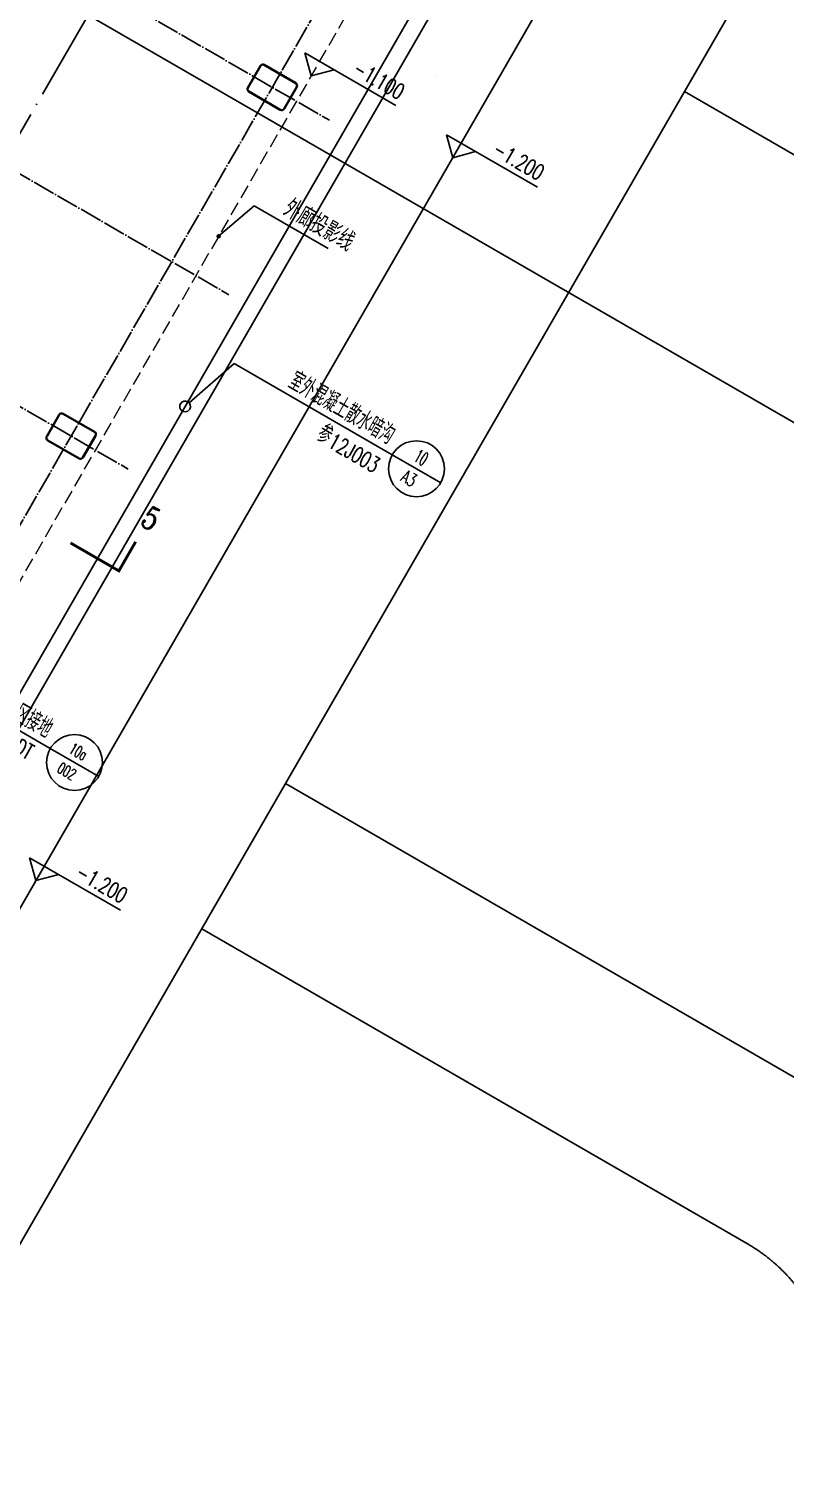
# Model space of a CAD drawing. Header units: millimetres. Extents: x 216654360 to 218309126, y 218099985 to 219647706.
# Drawn here: x 217920388 to 217933918, y 218892183 to 218918022 of the extents above; entities that cross this region are included whole.
import ezdxf
from ezdxf.enums import TextEntityAlignment as Align
from ezdxf.xclip import XClip

# ---------------------------------------------------------------- set-up
doc = ezdxf.new("R2010")
doc.units = ezdxf.units.MM
doc.header["$LTSCALE"] = 1000
doc.header["$XCLIPFRAME"] = 0
doc.linetypes.add('02-博雅楼平面图（V8）$0$DASH', pattern=[0.35, 0.25, -0.1])
doc.linetypes.add('DOTE', pattern=[2.42, 2, -0.2, 0.02, -0.2])
doc.layers.add('02-博雅楼平面图（V8）$0$A-FLOR-OVHD', color=173, linetype='02-博雅楼平面图（V8）$0$DASH', lineweight=9)
doc.layers.add('内装控制线', color=6, linetype='Continuous', lineweight=35)
for name, color, linetype in [('A-ANNO-DOTE', 1, 'DOTE'), ('A-ANNO-IDEN', 3, 'Continuous'), ('A-ANNO-IDEN-INDX', 3, 'Continuous'), ('A-ANNO-IDEN-LEVL', 3, 'Continuous'), ('A-ANNO-TXT', 7, 'Continuous'), ('A-FLOR-STRS', 51, 'Continuous'), ('A-FURN', 45, 'Continuous'), ('DIM_LEAD', 3, 'Continuous'), ('PUB_TEXT', 7, 'Continuous'), ('现状植物', 3, 'Continuous')]:
    doc.layers.add(name, color=color, linetype=linetype)
doc.styles.add('_TCH_DIM', font='JZFZ_ENA', dxfattribs={"width": 0.7, "bigfont": 'JZFZ_CNB'})
doc.styles.add('A_AXIS', font='COMPLEX', dxfattribs={"width": 0.8, "bigfont": 'HZ'})
doc.styles.add('A_DIM', font='SIMPLEX', dxfattribs={"width": 0.7, "bigfont": 'HZ'})
doc.styles.add('AUDIT_D_250603204042-0', font='SIMPLEX', dxfattribs={"width": 0.7, "bigfont": 'HZ'})

# ---------------------------------------------------------------- blocks, each defined once
blk = doc.blocks.new('123sfg')
at = {"color": 5, "linetype": 'Continuous'}
for p, q in [((-488.181, -1174.087), (-488.181, -1227.658)), ((-485.181, -1174.087), (-485.181, -1225.876))]:
    blk.add_line(p, q, dxfattribs=at)
at = {"linetype": 'Continuous'}
blk.add_line((-489.181, -1187.841), (-489.181, -1187.841), dxfattribs=at)
at = {"color": 3, "linetype": 'Continuous'}
blk.add_line((-474.965, -1203.127), (-485.181, -1203.127), dxfattribs=at)
blk.add_xline((-449.232, -1189.993), (1, 0))
at = {"color": 5, "linetype": 'Continuous'}
for points in [[(-485.181, -1185.845), (-466.366, -1185.845, -0.200274), (-463.167, -1187.18)], [(-485.181, -1200.127), (-474.034, -1200.127), (-464.478, -1200.127, 0.198861), (-463.064, -1199.541), (-459.077, -1195.556, 0.412738), (-459.066, -1191.324), (-463.167, -1187.18)]]:
    blk.add_lwpolyline(points, format="xyb", dxfattribs=at)
at = {"color": 3, "linetype": 'Continuous'}
blk.add_lwpolyline([(-485.181, -1221.65), (-471.774, -1208.249, 0.66825), (-473.895, -1203.127), (-485.181, -1203.127)], format="xyb", dxfattribs=at)
blk = doc.blocks.new('A$C626D7193')
at = {"layer": 'A-ANNO-DOTE', "ltscale": 0.2}
for p, q in [((38231, -96055), (38231, -50067)), ((18449, -65436), (39411, -65436)), ((18449, -69036), (39411, -69036)), ((18449, -72636), (39411, -72636))]:
    blk.add_line(p, q, dxfattribs=at)
at = {"layer": 'A-ANNO-DOTE', "flags": 128}
blk.add_lwpolyline([(34731, -58340), (34731, -96055)], dxfattribs=at)
blk = doc.blocks.new('q34wsyt')
at = {"layer": 'A-ANNO-IDEN', "const_width": 50}
blk.add_lwpolyline([(7041566, -203584), (7041566, -204184), (7040566, -204184)], dxfattribs=at)
at = {"layer": 'A-ANNO-TXT', "color": 7, "style": 'A_AXIS', "width": 0.8}
blk.add_text('5', height=400, dxfattribs=at).set_placement((7041459, -203284))
blk = doc.blocks.new('13artr')
at = {"layer": '内装控制线'}
blk.add_lwpolyline([(6070522, 2127), (6071172, 2127, -0.414214), (6071222, 2077), (6071222, 1627, -0.414214), (6071172, 1577), (6070522, 1577, -0.414214), (6070472, 1627), (6070472, 2077, -0.414214)], format="xyb", close=True, dxfattribs=at)
blk = doc.blocks.new('A$C04836B57')
at = {"layer": '02-博雅楼平面图（V8）$0$A-FLOR-OVHD'}
blk.add_line((-83031.8, -54475.9), (-83031.8, -83100.8), dxfattribs=at)
at = {"layer": 'A-ANNO-IDEN-INDX'}
for p, q in [((-82000.3, -63259.8), (-81651.4, -62247.7)), ((-81651.4, -62247.7), (-78388, -62247.7)), ((-77388, -62247.7), (-78388, -62247.7)), ((-84535.8, -69855.5), (-81361.6, -69855.5)), ((-81361.6, -69855.5), (-81062.4, -69855.5)), ((-80062.4, -69855.5), (-81062.4, -69855.5))]:
    blk.add_line(p, q, dxfattribs=at)
blk.add_lwpolyline([(-81935.2, -63351.2, 1), (-82128.4, -63351.2, 1)], format="xyb", close=True, dxfattribs=at)
for centre in [(-77888, -62247.7), (-80562.4, -69855.5)]:
    blk.add_circle(centre, 500, dxfattribs=at)
at = {"layer": 'A-ANNO-IDEN-LEVL', "linetype": 'Continuous'}
for p, q in [((-83031.8, -57106.5), (-83331.8, -56806.5)), ((-83331.8, -56806.5), (-81452.6, -56806.5)), ((-83031.8, -57106.5), (-82731.8, -56806.5)), ((-80106.8, -57106.5), (-80406.8, -56806.5)), ((-80406.8, -56806.5), (-78527.6, -56806.5)), ((-80106.8, -57106.5), (-79806.8, -56806.5)), ((-80106.8, -72030.9), (-80406.8, -71730.9)), ((-80406.8, -71730.9), (-78527.6, -71730.9)), ((-80106.8, -72030.9), (-79806.8, -71730.9))]:
    blk.add_line(p, q, dxfattribs=at)
at = {"layer": 'A-FURN', "color": 251}
for points in [[(-100756.8, -82830.9), (-100756.8, -43780), (-81731.8, -43780), (-81731.8, -84331.8), (-85903, -84331.8)], [(-100456.8, -82830.9), (-100456.8, -44080), (-82031.8, -44080), (-82031.8, -84031.8), (-85896.3, -84031.8)]]:
    blk.add_lwpolyline(points, dxfattribs=at)
at = {"layer": 'DIM_LEAD'}
for p, q in [((-83031.8, -60416.5), (-82755.5, -59626.2)), ((-82755.5, -59626.2), (-81224.5, -59626.2))]:
    blk.add_line(p, q, dxfattribs=at)
at = {"layer": 'DIM_LEAD', "const_width": 40}
blk.add_lwpolyline([(-83038.4, -60435.4, 1), (-83025.2, -60397.6, 1)], format="xyb", close=True, dxfattribs=at)
at = {"layer": 'A-ANNO-DOTE'}
ref = blk.add_blockref('123sfg', (408074.6, 1131835.7), dxfattribs=dict(at, xscale=1000, yscale=1000, zscale=1000))
XClip(ref).set_block_clipping_path([(-527.1162536906, -1244.4995262616), (-408.0745740716, -1131.8357493737)])
at = {"layer": 'A-ANNO-TXT'}
blk.add_blockref('A$C626D7193', (-121762.4, 7805.5), dxfattribs=at)
at = {"layer": 'A-FLOR-STRS'}
blk.add_blockref('q34wsyt', (-7123153.6, 137693.3), dxfattribs=at)
at = {"layer": '内装控制线'}
for p in [(-6154379.1, -59482.7), (-6154379.1, -66682.7)]:
    blk.add_blockref('13artr', p, dxfattribs=at)
at = {"layer": 'A-ANNO-TXT', "color": 7, "linetype": 'Continuous', "style": 'A_DIM', "width": 0.7}
for s, p in [('-1.100', (-82434.6, -56701.5)), ('-1.200', (-79546.9, -56701.5)), ('-1.200', (-79546.9, -71625.9))]:
    blk.add_text(s, height=280, dxfattribs=at).set_placement(p)
at = {"layer": 'A-ANNO-TXT', "color": 7, "width": 0.7}
for s, height, style, p in [('室外混凝土散水暗沟', 350, 'A_DIM', (-80634.4, -62142.7)), ('参', 350, 'A_DIM', (-79727.4, -62699.9)), ('12J003', 280, 'A_DIM', (-79482.4, -62699.9)), ('架空活动区接地', 350, 'AUDIT_D_250603204042-0', (-82847.6, -69750.5)), ('A-W-DT', 280, 'AUDIT_D_250603204042-0', (-82408.7, -70240.5))]:
    blk.add_text(s, height=height, dxfattribs=dict(at, style=style)).set_placement(p)
at = {"layer": 'A-ANNO-TXT', "color": 7, "style": 'A_AXIS', "width": 0.64}
for s, height, p, p2 in [('10', 243.72, (-78022.7, -62152.5), (-77807.3, -62152.5)), ('A3', 233.24, (-78043.5, -62577.7), (-77794.7, -62577.7)), ('10a', 206.19, (-80758.7, -69754.1), (-80444.5, -69754.1)), ('002', 199.21, (-80767.3, -70157.5), (-80439.4, -70157.5))]:
    blk.add_text(s, height=height, dxfattribs=at).set_placement(p, p2, align=Align.FIT)
at = {"layer": 'PUB_TEXT', "color": 7, "style": '_TCH_DIM', "width": 0.8}
blk.add_text('外廊投影线', height=357.45, dxfattribs=at).set_placement((-82252.9, -59517.5))

msp = doc.modelspace()

# ---------------------------------------------------------------- block references
at = {"layer": '现状植物', "rotation": 330.0099772030858}
msp.add_blockref('A$C04836B57', (218025897, 218925139), dxfattribs=at)

doc.saveas('drawing.dxf')
